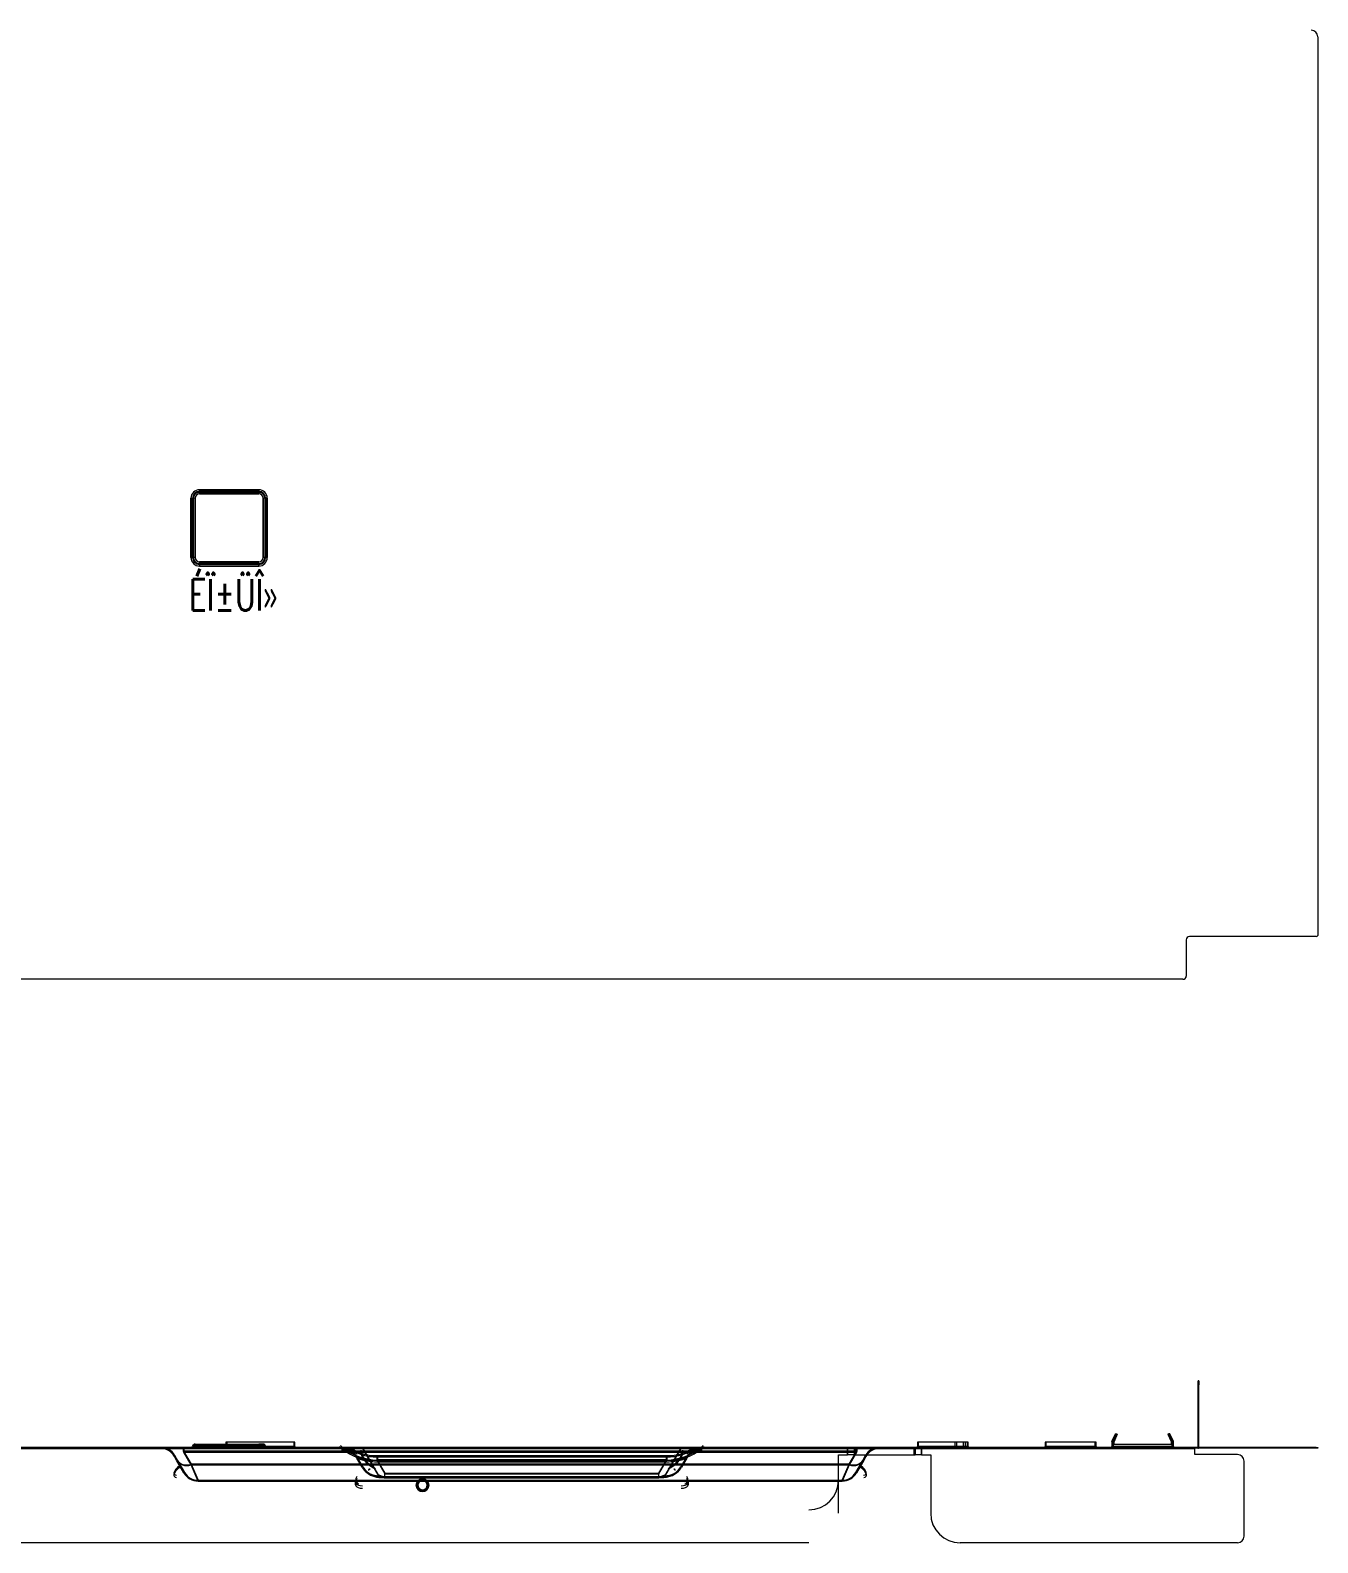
# Model space of a CAD drawing. Header units: millimetres. Extents: x 7272 to 8476, y 7107 to 8261.
# Drawn here: x 7663.8 to 8055.3, y 7106.8 to 7567 of the extents above; entities that cross this region are included whole.
import ezdxf

# ---------------------------------------------------------------- set-up
doc = ezdxf.new("R2010")
doc.units = ezdxf.units.MM
doc.linetypes.add('DASHED', pattern=[0])
doc.layers.add('MATER', color=5, linetype='Continuous')
doc.styles.add('宋体', font='txt', dxfattribs={"width": 0.7, "bigfont": 'ctxt.shx'})

msp = doc.modelspace()

# ---------------------------------------------------------------- linework, layer by layer
at = {"layer": 'MATER', "color": 155, "linetype": 'Continuous', "lineweight": 13}
for p, q in [((8055.26, 7564.97), (8055.26, 7291.61)), ((7715.23, 7427.17), (7733.23, 7427.17)), ((7715.23, 7427.17), (7715.23, 7426.68)), ((7715.23, 7426.68), (7733.23, 7426.68)), ((7715.23, 7425.95), (7715.23, 7426.68)), ((7733.23, 7426.65), (7715.23, 7426.65)), ((7733.23, 7427.17), (7733.23, 7426.68)), ((7733.23, 7426.68), (7733.23, 7425.95)), ((7712.63, 7424.58), (7713.12, 7424.58)), ((7712.63, 7406.58), (7712.63, 7424.58)), ((7713.12, 7406.58), (7713.12, 7424.58)), ((7713.86, 7424.58), (7713.12, 7424.58)), ((7713.15, 7424.58), (7713.15, 7406.58)), ((7713.86, 7424.58), (7713.86, 7406.58)), ((7733.23, 7425.95), (7715.23, 7425.95)), ((7734.6, 7406.58), (7734.6, 7424.58)), ((7735.34, 7424.58), (7734.6, 7424.58)), ((7735.31, 7406.58), (7735.31, 7424.58)), ((7735.34, 7424.58), (7735.34, 7406.58)), ((7735.83, 7424.58), (7735.34, 7424.58)), ((7735.83, 7424.58), (7735.83, 7406.58)), ((7712.63, 7406.58), (7713.12, 7406.58)), ((7713.86, 7406.58), (7713.12, 7406.58)), ((7715.23, 7405.21), (7715.23, 7404.47)), ((7715.23, 7405.21), (7733.23, 7405.21)), ((7715.23, 7404.5), (7733.23, 7404.5)), ((7733.23, 7404.47), (7715.23, 7404.47)), ((7715.23, 7404.47), (7715.23, 7403.98)), ((7733.23, 7403.98), (7715.23, 7403.98)), ((7733.23, 7404.47), (7733.23, 7405.21)), ((7733.23, 7404.47), (7733.23, 7403.98)), ((7735.34, 7406.58), (7734.6, 7406.58)), ((7735.34, 7406.58), (7735.83, 7406.58)), ((8015.28, 7290.25), (8015.28, 7279.25)), ((8054.78, 7291.25), (8016.28, 7291.25)), ((8014.28, 7278.25), (7313.28, 7278.25)), ((8018.86, 7156.09), (8019.11, 7156.09)), ((8019.11, 7156.09), (8018.86, 7156.09)), ((8019.11, 7154.86), (8018.86, 7154.86)), ((7715.23, 7136.84), (7715.23, 7136.24)), ((7733.23, 7136.84), (7733.23, 7136.24)), ((7704.24, 7135.49), (7417.31, 7135.49)), ((7707.65, 7133.47), (7708.55, 7131.91)), ((7710.44, 7135.59), (7710.44, 7134.36)), ((7758.61, 7134.36), (7710.44, 7134.36)), ((7710.44, 7134.36), (7712.67, 7130.51)), ((7715.23, 7136.24), (7713.12, 7136.24)), ((7715.23, 7136.24), (7715.23, 7135.84)), ((7733.23, 7136.24), (7715.23, 7136.24)), ((7733.23, 7136.24), (7733.23, 7135.84)), ((7735.34, 7136.24), (7733.23, 7136.24)), ((7744.26, 7136.09), (7735.39, 7136.09)), ((7758.61, 7134.36), (7758.61, 7135.54)), ((7764.75, 7135.59), (7764.75, 7135.53)), ((7861.72, 7135.53), (7764.75, 7135.53)), ((7764.75, 7135.53), (7769.76, 7126.97)), ((7856.72, 7126.97), (7861.72, 7135.53)), ((7861.72, 7135.59), (7861.72, 7135.53)), ((7863.41, 7132.57), (7861.81, 7129.84)), ((7867.87, 7135.54), (7867.87, 7134.36)), ((7915.01, 7134.36), (7867.87, 7134.36)), ((7912.78, 7130.51), (7915.01, 7134.36)), ((7915.01, 7135.59), (7915.01, 7134.36)), ((7917.11, 7131.78), (7917.87, 7133.09)), ((7932.81, 7135.49), (7921.2, 7135.49)), ((7934.81, 7135.49), (7932.81, 7135.49)), ((7945, 7136.09), (7933.51, 7136.09)), ((7934.81, 7135.49), (7934.81, 7135.59)), ((8017.86, 7135.49), (7934.81, 7135.49)), ((7934.81, 7135.49), (7934.81, 7133.59)), ((7945.52, 7136.09), (7947.42, 7136.09)), ((7949.01, 7136.09), (7948.04, 7136.09)), ((7987.86, 7136.09), (7972.36, 7136.09)), ((8002.01, 7136.09), (7992.66, 7136.09)), ((8011.36, 7136.09), (8002.01, 7136.09)), ((8014.28, 7135.59), (8014.28, 7135.84)), ((8015.28, 7135.84), (8015.28, 7135.59)), ((8016.28, 7135.84), (8016.28, 7135.59)), ((8054.78, 7135.59), (8054.78, 7135.84)), ((7712.67, 7130.51), (7714.79, 7125.6)), ((7712.67, 7130.51), (7764.27, 7130.51)), ((7862.2, 7130.51), (7912.78, 7130.51)), ((7910.66, 7125.6), (7912.78, 7130.51)), ((7854.93, 7126.7), (7771.54, 7126.7))]:
    msp.add_line(p, q, dxfattribs=at)
at = {"layer": 'MATER', "color": 155, "linetype": 'DASHED', "lineweight": 13}
for p, q in [((7733.23, 7427.17), (7715.23, 7427.17)), ((7715.23, 7426.44), (7715.23, 7427.17)), ((7733.23, 7426.44), (7733.23, 7427.17)), ((7712.63, 7424.58), (7712.63, 7406.58)), ((7712.63, 7424.58), (7713.37, 7424.58)), ((7713.34, 7406.58), (7713.34, 7424.58)), ((7713.86, 7424.58), (7713.37, 7424.58)), ((7713.37, 7406.58), (7713.37, 7424.58)), ((7713.86, 7406.58), (7713.86, 7424.58)), ((7715.23, 7426.47), (7733.23, 7426.47)), ((7715.23, 7425.95), (7715.23, 7426.44)), ((7715.23, 7426.44), (7733.23, 7426.44)), ((7715.23, 7425.95), (7733.23, 7425.95)), ((7733.23, 7425.95), (7733.23, 7426.44)), ((7735.09, 7424.58), (7734.6, 7424.58)), ((7734.6, 7424.58), (7734.6, 7406.58)), ((7735.82, 7424.58), (7735.09, 7424.58)), ((7735.09, 7424.58), (7735.09, 7406.58)), ((7735.12, 7424.58), (7735.12, 7406.58)), ((7735.82, 7406.58), (7735.82, 7424.58)), ((7712.63, 7406.58), (7713.37, 7406.58)), ((7713.86, 7406.58), (7713.37, 7406.58)), ((7733.23, 7405.21), (7715.23, 7405.21)), ((7715.23, 7404.72), (7715.23, 7405.21)), ((7715.23, 7403.98), (7715.23, 7404.72)), ((7733.23, 7404.72), (7715.23, 7404.72)), ((7733.23, 7404.69), (7715.23, 7404.69)), ((7715.23, 7403.98), (7733.23, 7403.98)), ((7733.23, 7404.72), (7733.23, 7405.21)), ((7733.23, 7403.98), (7733.23, 7404.72)), ((7735.09, 7406.58), (7734.6, 7406.58)), ((7735.09, 7406.58), (7735.82, 7406.58)), ((8018.86, 7156.1), (8019.11, 7156.09)), ((8019.11, 7156.09), (8018.86, 7156.1)), ((8018.86, 7156.09), (8019.11, 7156.09)), ((8018.86, 7156.09), (8019.11, 7156.09)), ((8019.11, 7156.09), (8018.86, 7156.09)), ((8018.99, 7156.09), (8018.86, 7156.09)), ((8018.86, 7156.09), (8019.11, 7156.08)), ((8018.86, 7156.08), (8019.11, 7156.08)), ((8018.86, 7155.62), (8019.11, 7155.62)), ((8019.11, 7155.62), (8018.86, 7155.62)), ((8018.86, 7155.6), (8019.11, 7155.59)), ((8019.11, 7155.58), (8018.86, 7155.58)), ((8019.11, 7155.09), (8018.86, 7155.09)), ((8018.86, 7155.09), (8019.11, 7155.09)), ((8019.11, 7156.09), (8018.99, 7156.09)), ((8018.86, 7155.07), (8019.11, 7155.07)), ((7715.23, 7136.84), (7715.23, 7136.24)), ((7733.23, 7136.24), (7733.23, 7136.84)), ((7912.31, 7135.84), (7309.66, 7135.84)), ((7912.31, 7135.59), (7309.66, 7135.59)), ((7309.66, 7135.49), (7912.31, 7135.49)), ((7912.31, 7135.49), (7704.24, 7135.49)), ((7708.34, 7131.78), (7707.58, 7133.09)), ((7708.55, 7131.91), (7707.65, 7133.47)), ((7915.08, 7135.84), (7710.37, 7135.84)), ((7710.37, 7135.84), (7758.89, 7135.84)), ((7710.37, 7134.68), (7710.37, 7135.84)), ((7710.37, 7135.84), (7710.37, 7134.68)), ((7915.08, 7134.68), (7710.37, 7134.68)), ((7710.37, 7134.68), (7712.67, 7130.7)), ((7710.37, 7134.68), (7758.89, 7134.68)), ((7712.67, 7130.7), (7710.37, 7134.68)), ((7915.01, 7135.59), (7710.44, 7135.59)), ((7710.44, 7135.59), (7758.61, 7135.59)), ((7710.44, 7135.59), (7710.44, 7134.36)), ((7710.44, 7134.36), (7915.01, 7134.36)), ((7712.67, 7130.51), (7710.44, 7134.36)), ((7713.12, 7136.24), (7715.23, 7136.24)), ((7715.23, 7136.19), (7713.37, 7136.19)), ((7713.37, 7136.19), (7715.23, 7136.19)), ((7715.23, 7136.19), (7715.23, 7136.59)), ((7715.23, 7136.59), (7715.23, 7136.19)), ((7715.23, 7135.84), (7715.23, 7136.24)), ((7715.23, 7136.24), (7733.23, 7136.24)), ((7733.23, 7136.19), (7715.23, 7136.19)), ((7715.23, 7135.59), (7715.23, 7136.19)), ((7715.23, 7136.19), (7715.23, 7135.59)), ((7715.23, 7136.19), (7733.23, 7136.19)), ((7744.26, 7136.09), (7723.26, 7136.09)), ((7744.01, 7136.09), (7723.51, 7136.09)), ((7733.23, 7136.19), (7733.23, 7136.59)), ((7733.23, 7136.59), (7733.23, 7136.19)), ((7735.34, 7136.24), (7733.23, 7136.24)), ((7733.23, 7135.84), (7733.23, 7136.24)), ((7733.23, 7135.59), (7733.23, 7136.19)), ((7735.09, 7136.19), (7733.23, 7136.19)), ((7735.09, 7136.19), (7733.23, 7136.19)), ((7733.23, 7136.19), (7733.23, 7135.59)), ((7735.39, 7136.09), (7733.76, 7136.09)), ((7758.61, 7135.54), (7758.61, 7135.59)), ((7758.89, 7135.84), (7758.89, 7134.68)), ((7764.66, 7129.84), (7763.06, 7132.57)), ((7764.88, 7129.96), (7763.13, 7132.94)), ((7764.88, 7129.96), (7763.13, 7132.94)), ((7764.75, 7135.84), (7861.73, 7135.84)), ((7764.75, 7135.84), (7764.75, 7135.78)), ((7764.75, 7135.78), (7861.73, 7135.78)), ((7764.75, 7135.78), (7769.76, 7127.22)), ((7764.75, 7135.59), (7861.72, 7135.59)), ((7769.18, 7133.24), (7769.18, 7132.06)), ((7769.32, 7132.85), (7769.32, 7131.35)), ((7856.72, 7127.22), (7861.73, 7135.78)), ((7857.15, 7132.85), (7857.15, 7131.35)), ((7857.29, 7133.24), (7857.29, 7132.06)), ((7863.34, 7132.94), (7861.6, 7129.96)), ((7861.73, 7135.84), (7861.73, 7135.78)), ((7863.41, 7132.57), (7861.81, 7129.84)), ((7867.59, 7135.84), (7915.08, 7135.84)), ((7867.59, 7134.68), (7867.59, 7135.84)), ((7867.59, 7134.68), (7915.08, 7134.68)), ((7867.87, 7135.59), (7915.01, 7135.59)), ((7867.87, 7135.59), (7867.87, 7135.54)), ((7912.31, 7135.84), (7912.31, 7135.49)), ((7912.31, 7135.59), (7912.31, 7135.49)), ((7912.31, 7133.59), (7912.31, 7135.49)), ((7912.31, 7135.49), (7914.56, 7135.49)), ((7914.31, 7135.49), (7912.31, 7135.49)), ((7912.31, 7135.49), (7912.31, 7133.59)), ((7912.78, 7130.7), (7915.08, 7134.68)), ((7915.08, 7134.68), (7912.78, 7130.7)), ((7915.01, 7134.36), (7912.78, 7130.51)), ((7914.31, 7135.49), (7914.31, 7133.59)), ((7921.2, 7135.49), (7914.31, 7135.49)), ((7914.56, 7135.49), (7914.56, 7133.59)), ((7914.56, 7135.49), (7932.56, 7135.49)), ((7915.01, 7134.36), (7915.01, 7135.59)), ((7915.08, 7135.84), (7915.08, 7134.68)), ((7915.08, 7135.84), (7915.08, 7134.68)), ((7917.79, 7133.47), (7916.89, 7131.91)), ((7917.87, 7133.09), (7917.11, 7131.78)), ((7932.56, 7133.59), (7932.56, 7135.49)), ((7932.56, 7135.49), (7934.81, 7135.49)), ((7932.81, 7133.59), (7932.81, 7135.49)), ((7949.01, 7136.09), (7933.51, 7136.09)), ((8017.86, 7135.84), (7934.81, 7135.84)), ((7934.81, 7135.84), (7934.81, 7135.49)), ((8017.86, 7135.59), (7934.81, 7135.59)), ((7934.81, 7133.59), (7934.81, 7135.49)), ((7934.81, 7135.49), (8017.86, 7135.49)), ((7945.52, 7136.09), (7945.52, 7136.09)), ((7947.42, 7136.09), (7947.42, 7136.09)), ((7972.61, 7136.09), (7987.61, 7136.09)), ((8011.36, 7136.09), (7992.66, 7136.09)), ((7993.01, 7136.09), (8011.01, 7136.09)), ((8015.28, 7135.84), (8015.28, 7135.59)), ((8017.86, 7135.84), (8017.86, 7135.59)), ((8017.86, 7135.84), (8017.86, 7135.59)), ((8018.36, 7135.84), (8018.36, 7135.59)), ((8018.36, 7135.59), (8018.36, 7135.84)), ((8018.36, 7135.84), (8018.36, 7135.59)), ((8018.36, 7135.59), (8018.36, 7135.84)), ((8053.26, 7135.59), (8053.26, 7135.84)), ((8055.26, 7135.59), (8055.26, 7135.84)), ((7712.67, 7130.7), (7912.78, 7130.7)), ((7714.79, 7125.85), (7712.67, 7130.7)), ((7912.78, 7130.7), (7712.67, 7130.7)), ((7712.67, 7130.7), (7714.79, 7125.85)), ((7714.79, 7125.6), (7712.67, 7130.51)), ((7912.78, 7130.51), (7712.67, 7130.51)), ((7764.27, 7130.51), (7862.2, 7130.51)), ((7769.18, 7132.06), (7771.54, 7128.03)), ((7857.29, 7132.06), (7769.18, 7132.06)), ((7769.18, 7131.81), (7857.29, 7131.81)), ((7769.32, 7131.62), (7771.54, 7127.83)), ((7769.32, 7131.62), (7857.15, 7131.62)), ((7857.15, 7131.35), (7769.32, 7131.35)), ((7771.54, 7128.03), (7854.93, 7128.03)), ((7771.54, 7126.94), (7771.54, 7128.03)), ((7771.54, 7126.94), (7771.54, 7127.83)), ((7771.54, 7127.83), (7854.93, 7127.83)), ((7854.93, 7128.03), (7857.29, 7132.06)), ((7854.93, 7127.83), (7857.15, 7131.62)), ((7854.93, 7126.94), (7854.93, 7128.03)), ((7854.93, 7126.94), (7854.93, 7127.83)), ((7912.78, 7130.7), (7910.66, 7125.85)), ((7910.66, 7125.85), (7912.78, 7130.7)), ((7912.78, 7130.51), (7910.66, 7125.6)), ((7854.93, 7126.94), (7771.54, 7126.94)), ((7771.54, 7126.7), (7771.54, 7126.89)), ((7854.93, 7126.7), (7854.93, 7126.89))]:
    msp.add_line(p, q, dxfattribs=at)
at = {"layer": 'MATER', "color": 92, "linetype": 'Continuous', "lineweight": 13}
for p, q in [((8019.09, 7156.09), (8018.86, 7156.1)), ((8018.86, 7156.09), (8019.11, 7156.09)), ((8018.86, 7154.86), (8018.86, 7156.09)), ((8018.86, 7156.09), (8019.11, 7156.09)), ((8019.11, 7156.09), (8019.11, 7154.86)), ((8018.86, 7135.94), (8018.86, 7154.86)), ((8019.11, 7135.94), (8019.11, 7154.86)), ((7723.26, 7137.44), (7723.26, 7136.84)), ((7744.26, 7137.44), (7723.26, 7137.44)), ((7744.26, 7136.09), (7744.26, 7137.44)), ((7945, 7137.44), (7933.51, 7137.44)), ((7933.51, 7137.44), (7933.51, 7136.09)), ((7945.52, 7137.44), (7945, 7137.44)), ((7945, 7136.09), (7945, 7137.44)), ((7947.42, 7137.44), (7945.52, 7137.44)), ((7945.52, 7136.09), (7945.52, 7137.44)), ((7948.04, 7137.44), (7947.42, 7137.44)), ((7947.42, 7137.44), (7947.42, 7136.09)), ((7949.01, 7137.44), (7948.04, 7137.44)), ((7948.04, 7137.44), (7948.04, 7136.09)), ((7949.01, 7136.09), (7949.01, 7137.44)), ((7987.86, 7137.44), (7972.36, 7137.44)), ((7972.36, 7137.44), (7972.36, 7136.09)), ((7987.86, 7136.09), (7987.86, 7137.44)), ((7992.66, 7137.62), (7993.76, 7140)), ((7992.66, 7137.64), (7992.66, 7136.09)), ((7992.97, 7137.62), (7992.66, 7137.62)), ((7992.97, 7137.62), (7994.04, 7140)), ((7992.97, 7137.64), (7992.97, 7136.73)), ((8011.04, 7136.73), (7992.97, 7136.73)), ((7994.31, 7139.87), (7993.31, 7137.66)), ((7993.31, 7136.73), (7993.31, 7137.65)), ((7993.76, 7140), (7994.04, 7140)), ((7994.04, 7140), (7994.31, 7139.87)), ((8009.97, 7140), (8009.71, 7139.87)), ((8009.71, 7139.87), (8010.7, 7137.66)), ((8010.25, 7140), (8009.97, 7140)), ((8011.04, 7137.62), (8009.97, 7140)), ((8011.36, 7137.62), (8010.25, 7140)), ((8010.7, 7137.66), (8010.7, 7136.73)), ((8011.04, 7137.62), (8011.36, 7137.62)), ((8011.04, 7136.73), (8011.04, 7137.62)), ((8011.36, 7136.09), (8011.36, 7137.62)), ((7934.81, 7133.59), (7932.81, 7133.59)), ((7934.81, 7133.59), (7937.56, 7133.59)), ((7937.56, 7133.59), (7937.56, 7115.84)), ((8017.86, 7135.59), (8017.86, 7135.49)), ((8017.86, 7133.69), (8017.86, 7135.49)), ((8030.86, 7133.69), (8017.86, 7133.69)), ((8032.86, 7108.84), (8032.86, 7131.69)), ((7909.56, 7115.84), (7909.56, 7125.6)), ((7900.56, 7106.84), (7296.66, 7106.84)), ((8030.86, 7106.84), (7946.56, 7106.84))]:
    msp.add_line(p, q, dxfattribs=at)
at = {"layer": 'MATER', "color": 92, "linetype": 'DASHED', "lineweight": 13}
for p, q in [((8019.11, 7156.08), (8018.86, 7156.09)), ((8019.11, 7156.09), (8019.09, 7156.09)), ((7723.26, 7136.84), (7723.26, 7136.09)), ((7723.51, 7137.44), (7723.51, 7136.09)), ((7744.01, 7136.09), (7744.01, 7137.44)), ((7933.76, 7137.44), (7933.76, 7136.09)), ((7948.76, 7136.09), (7948.76, 7137.44)), ((7972.61, 7137.44), (7972.61, 7136.09)), ((7987.61, 7136.09), (7987.61, 7137.44)), ((7993.01, 7137.66), (7994.03, 7139.87)), ((7993.01, 7137.66), (7993.31, 7137.66)), ((7993.01, 7137.65), (7993.01, 7136.09)), ((7994.03, 7139.87), (7993.76, 7140)), ((7994.03, 7139.87), (7994.31, 7139.87)), ((8009.98, 7139.87), (8009.71, 7139.87)), ((8009.98, 7139.87), (8010.25, 7140)), ((8011.01, 7137.66), (8009.98, 7139.87)), ((8011.01, 7137.66), (8010.7, 7137.66)), ((8011.01, 7136.09), (8011.01, 7137.66)), ((8019.11, 7136.72), (8018.86, 7136.72)), ((7909.56, 7133.59), (7912.31, 7133.59)), ((7909.56, 7125.6), (7909.56, 7133.59)), ((7914.31, 7133.59), (7912.31, 7133.59)), ((8017.86, 7135.59), (8017.86, 7135.84))]:
    msp.add_line(p, q, dxfattribs=at)
at = {"layer": 'MATER', "color": 30, "linetype": 'Continuous', "lineweight": 13}
for p, q in [((7713.86, 7136.84), (7715.23, 7136.84)), ((7715.23, 7136.84), (7733.23, 7136.84)), ((7734.6, 7136.84), (7733.23, 7136.84)), ((8014.28, 7135.84), (7313.28, 7135.84)), ((8014.28, 7135.59), (7313.28, 7135.59)), ((7708.34, 7131.78), (7707.58, 7133.09)), ((7764.66, 7129.84), (7763.06, 7132.57)), ((7863.41, 7132.57), (7861.81, 7129.84)), ((7917.87, 7133.09), (7917.11, 7131.78)), ((7710.46, 7128.1), (7708.34, 7131.78)), ((7917.11, 7131.78), (7914.99, 7128.1)), ((7910.66, 7125.6), (7714.79, 7125.6)), ((7714.79, 7125.6), (7910.66, 7125.6)), ((7771.54, 7126.64), (7771.54, 7126.7)), ((7771.54, 7126.64), (7854.93, 7126.64)), ((7854.93, 7126.64), (7854.93, 7126.7))]:
    msp.add_line(p, q, dxfattribs=at)
at = {"layer": 'MATER', "color": 30, "linetype": 'DASHED', "lineweight": 13}
for p, q in [((8018.86, 7138.39), (8019.11, 7138.39)), ((8018.86, 7137.31), (8019.11, 7137.31)), ((7686.21, 7135.59), (7686.21, 7135.84)), ((7707.65, 7133.47), (7708.55, 7131.91)), ((7711.49, 7135.84), (7711.49, 7135.59)), ((7715.23, 7136.59), (7713.86, 7136.59)), ((7714.49, 7135.84), (7714.49, 7135.59)), ((7733.23, 7136.59), (7715.23, 7136.59)), ((7723.44, 7135.84), (7723.44, 7135.59)), ((7728.44, 7135.84), (7728.44, 7135.59)), ((7734.6, 7136.59), (7733.23, 7136.59)), ((7737.39, 7135.84), (7737.39, 7135.59)), ((7740.39, 7135.84), (7740.39, 7135.59)), ((7761.34, 7135.84), (7761.34, 7135.59)), ((7764.88, 7129.96), (7763.13, 7132.94)), ((7857.29, 7133.24), (7769.18, 7133.24)), ((7857.15, 7132.85), (7769.32, 7132.85)), ((7863.34, 7132.94), (7861.6, 7129.96)), ((7861.81, 7135.84), (7861.81, 7135.59)), ((7864.61, 7135.59), (7864.61, 7135.84)), ((7916.89, 7131.91), (7917.79, 7133.47)), ((8016.86, 7135.59), (8016.86, 7135.84)), ((8017.6, 7135.59), (8017.6, 7135.84)), ((7710.46, 7128.1), (7708.34, 7131.78)), ((7708.55, 7131.91), (7710.68, 7128.23)), ((7710.68, 7128.23), (7708.55, 7131.91)), ((7914.77, 7128.23), (7916.89, 7131.91)), ((7914.77, 7128.23), (7916.89, 7131.91)), ((7914.99, 7128.1), (7917.11, 7131.78)), ((7714.79, 7125.85), (7910.66, 7125.85)), ((7771.54, 7126.89), (7771.54, 7126.94)), ((7771.54, 7126.89), (7854.93, 7126.89)), ((7854.93, 7126.89), (7854.93, 7126.94))]:
    msp.add_line(p, q, dxfattribs=at)
at = {"layer": 'MATER', "color": 1, "linetype": 'DASHED', "lineweight": 13}
for p, q in [((7914.31, 7135.49), (7914.31, 7133.59)), ((7914.31, 7133.59), (7918.2, 7133.59)), ((7914.56, 7133.59), (7914.56, 7135.49)), ((7932.56, 7133.59), (7932.56, 7135.49))]:
    msp.add_line(p, q, dxfattribs=at)
at = {"layer": 'MATER', "color": 1, "linetype": 'Continuous', "lineweight": 13}
for p, q in [((7918.2, 7133.59), (7932.81, 7133.59)), ((7932.81, 7135.49), (7932.81, 7133.59)), ((8014.28, 7135.84), (8015.28, 7135.84)), ((8015.28, 7135.59), (8014.28, 7135.59)), ((8015.28, 7135.84), (8015.28, 7135.59)), ((8015.28, 7135.84), (8016.28, 7135.84)), ((8016.28, 7135.59), (8015.28, 7135.59)), ((8054.78, 7135.84), (8016.28, 7135.84)), ((8054.78, 7135.59), (8016.28, 7135.59)), ((8054.78, 7135.84), (8055.26, 7135.84)), ((8055.26, 7135.59), (8054.78, 7135.59)), ((8055.26, 7135.84), (8055.26, 7135.59))]:
    msp.add_line(p, q, dxfattribs=at)
at = {"layer": 'MATER', "color": 155, "linetype": 'DASHED', "lineweight": 13}
msp.add_circle((7783.05, 7124.34), 1.9, dxfattribs=at)
at = {"layer": 'MATER', "color": 155, "linetype": 'Continuous', "lineweight": 13}
for centre, radius, start, end in [((8053.26, 7564.97), 2, 0, 90), ((7715.23, 7424.58), 2.6, 90, 180), ((7715.23, 7424.58), 2.11, 90, 180), ((7715.23, 7424.58), 2.08, 90, 180), ((7733.23, 7424.58), 2.6, 0, 90), ((7733.23, 7424.58), 2.11, 0, 90), ((7733.23, 7424.58), 2.08, 0, 90), ((7715.23, 7424.58), 1.37, 90, 180), ((7733.23, 7424.58), 1.37, 0, 90), ((7715.23, 7406.58), 2.6, 180, 270), ((7715.23, 7406.58), 2.11, 180, 270), ((7715.23, 7406.58), 2.08, 180, 270), ((7715.23, 7406.58), 1.37, 180, 270), ((7733.23, 7406.58), 2.11, 270, 0), ((7733.23, 7406.58), 1.37, 270, 0), ((7733.23, 7406.58), 2.6, 270, 0), ((7733.23, 7406.58), 2.08, 270, 0), ((8016.28, 7290.25), 1, 90, 180), ((8054.78, 7291.75), 0.5, 270, 343.4747), ((8014.28, 7279.25), 1, 270, 0), ((7783.05, 7124.34), 1.9, 138.3469, 41.6531), ((7783.05, 7124.34), 1.65, 130.0612, 270), ((7783.05, 7124.34), 1.65, 270, 130.0612), ((7783.05, 7124.34), 1.4, 64.4288, 115.5713)]:
    msp.add_arc(centre, radius, start, end, dxfattribs=at)
at = {"layer": 'MATER', "color": 155, "linetype": 'DASHED', "lineweight": 13}
for centre, radius, start, end in [((7715.23, 7424.58), 2.6, 90, 180), ((7733.23, 7424.58), 2.6, 0, 90), ((7715.23, 7424.58), 1.89, 90, 180), ((7715.23, 7424.58), 1.86, 90, 180), ((7715.23, 7424.58), 1.37, 90, 180), ((7733.23, 7424.58), 1.89, 0, 90), ((7733.23, 7424.58), 1.86, 0, 90), ((7733.23, 7424.58), 1.37, 0, 90), ((7715.23, 7406.58), 2.6, 180, 270), ((7715.23, 7406.58), 1.89, 180, 270), ((7715.23, 7406.58), 1.86, 180, 270), ((7715.23, 7406.58), 1.37, 180, 270), ((7733.23, 7406.58), 2.6, 270, 0), ((7733.23, 7406.58), 1.37, 270, 0), ((7733.23, 7406.58), 1.86, 270, 0), ((7733.23, 7406.58), 1.89, 270, 0), ((7783.05, 7124.34), 1.9, 90, 138.3469), ((7783.05, 7124.34), 1.4, 115.5713, 270), ((7783.05, 7124.34), 1.9, 41.6531, 90), ((7783.05, 7124.34), 1.4, 270, 64.4287)]:
    msp.add_arc(centre, radius, start, end, dxfattribs=at)
at = {"layer": 'MATER', "color": 30, "linetype": 'Continuous', "lineweight": 13}
for centre, radius, start, end in [((7713.86, 7136.09), 0.75, 90, 168.463), ((7734.6, 7136.09), 0.75, 11.537, 90), ((7703.25, 7130.59), 5, 30, 90), ((7712.63, 7136.34), 0.5, 270, 348.463), ((7735.83, 7136.34), 0.5, 191.537, 270), ((7757.8, 7129.49), 6.1, 30.3256, 90), ((7868.68, 7129.49), 6.1, 90, 149.6744), ((7922.2, 7130.59), 5, 90, 150), ((7714.79, 7130.6), 5, 210, 270), ((7714.79, 7130.6), 5, 210, 270), ((7910.66, 7130.6), 5, 270, 330), ((7910.66, 7130.6), 5, 270, 330)]:
    msp.add_arc(centre, radius, start, end, dxfattribs=at)
at = {"layer": 'MATER', "color": 30, "linetype": 'DASHED', "lineweight": 13}
for centre, radius, start, end in [((7703.54, 7131.09), 4.75, 30, 90), ((7712.63, 7136.34), 0.75, 270, 348.463), ((7713.86, 7136.09), 0.5, 90, 168.463), ((7734.6, 7136.09), 0.5, 11.537, 90), ((7735.82, 7136.34), 0.75, 191.537, 270), ((7758.09, 7129.99), 5.85, 30.3256, 90), ((7868.39, 7129.99), 5.85, 90, 149.6744), ((7921.91, 7131.09), 4.75, 90, 150), ((7714.79, 7130.6), 4.75, 210, 270), ((7910.66, 7130.6), 4.75, 270, 330)]:
    msp.add_arc(centre, radius, start, end, dxfattribs=at)
at = {"layer": 'MATER', "color": 92, "linetype": 'DASHED', "lineweight": 13}
for centre, radius, start, end in [((7723.01, 7136.09), 0.25, 270, 0), ((7723.01, 7136.09), 0.5, 270, 0), ((7744.51, 7136.09), 0.5, 180, 270), ((7933.26, 7136.09), 0.5, 270, 0), ((7949.26, 7136.09), 0.5, 180, 270), ((7972.11, 7136.09), 0.5, 270, 0), ((7988.11, 7136.09), 0.5, 180, 270), ((7992.51, 7136.09), 0.5, 270, 0), ((8011.51, 7136.09), 0.5, 180, 270), ((8018.76, 7135.94), 0.35, 270, 343.3979), ((7783.05, 7124.34), 1.65, 90, 130.0669), ((7783.05, 7124.34), 1.4, 64.4288, 115.5769), ((7783.05, 7124.34), 1.65, 49.9331, 90)]:
    msp.add_arc(centre, radius, start, end, dxfattribs=at)
at = {"layer": 'MATER', "color": 92, "linetype": 'Continuous', "lineweight": 13}
for centre, radius, start, end in [((7744.51, 7136.09), 0.25, 180, 270), ((7933.26, 7136.09), 0.25, 270, 0), ((7949.26, 7136.09), 0.25, 180, 270), ((7972.11, 7136.09), 0.25, 270, 0), ((7988.11, 7136.09), 0.25, 180, 270), ((7992.41, 7136.09), 0.25, 270, 0), ((8011.61, 7136.09), 0.25, 180, 270), ((8018.76, 7135.94), 0.1, 270, 0), ((8018.76, 7135.94), 0.35, 343.3978, 0), ((8030.86, 7131.69), 2, 0, 90), ((7783.05, 7124.34), 1.65, 130.0669, 49.9331), ((7783.05, 7124.34), 1.4, 115.5769, 0), ((7783.05, 7124.34), 1.4, 0, 64.4287), ((7900.56, 7125.84), 9, 270, 0), ((7946.56, 7115.84), 9, 180, 270), ((8030.86, 7108.84), 2, 270, 0)]:
    msp.add_arc(centre, radius, start, end, dxfattribs=at)
at = {"layer": 'MATER', "color": 252, "linetype": 'DASHED', "lineweight": 13}
for centre, radius, start, end in [((7914.21, 7135.49), 0.35, 0, 90), ((7914.21, 7135.49), 0.1, 0, 90), ((7932.91, 7135.49), 0.35, 90, 180)]:
    msp.add_arc(centre, radius, start, end, dxfattribs=at)
at = {"layer": 'MATER', "color": 252, "linetype": 'Continuous', "lineweight": 13}
msp.add_arc((7932.91, 7135.49), 0.1, 90, 180, dxfattribs=at)
at = {"layer": 'MATER', "color": 155, "linetype": 'Continuous', "lineweight": 13}
for centre, major_axis, ratio, start_param, end_param in [((7770.4, 7140.98), (-15.23, 1.12), 0.627475, 0.640898, 1.040879), ((7856.08, 7140.98), (15.23, 1.12), 0.627475, 5.242306, 5.642287), ((7714.8, 7130.59), (7.37, 3.42), 0.267038, 2.320846, 3.504704), ((7712.67, 7134.28), (-4.33, -2.5), 0.705777, 0, 1.183858), ((7769.76, 7132.82), (-5.09, -2.98), 0.987003, 0, 1.047198), ((7775.31, 7127.98), (-9.22, 0.53), 0.166686, 5.936923, 5.984153), ((7775.18, 7128.19), (-8.94, 0.51), 0.166686, 5.987242, 5.992283), ((7851.17, 7127.98), (9.22, 0.53), 0.166686, 0.299032, 0.346293), ((7851.29, 7128.19), (8.94, 0.51), 0.166686, 0.291147, 0.295945), ((7912.78, 7134.28), (-4.33, 2.5), 0.705777, 1.957735, 3.141593), ((7910.65, 7130.59), (-7.37, 3.42), 0.267038, 2.778481, 3.96234), ((7771.7, 7129.49), (8.99, 5.28), 0.326714, 2.622303, 3.669501), ((7772.37, 7127.16), (-2.63, 0.15), 0.166686, 0.084934, 1.240673), ((7854.11, 7127.16), (2.63, 0.15), 0.166686, 5.042512, 6.198252), ((7854.77, 7129.49), (-8.99, 5.28), 0.326714, 2.613684, 3.660882)]:
    msp.add_ellipse(centre, major_axis=major_axis, ratio=ratio, start_param=start_param, end_param=end_param, dxfattribs=at)
at = {"layer": 'MATER', "color": 155, "linetype": 'DASHED', "lineweight": 13}
for centre, major_axis, ratio, start_param, end_param in [((7770.22, 7141.1), (-14.7, 1.08), 0.627475, 0.646549, 1.454281), ((7759.1, 7130.59), (0, 5), 0.581988, 5.769668, 6.283185), ((7759.39, 7131.09), (0, -4.75), 0.588906, 2.63206, 3.141593), ((7770.4, 7140.98), (-15.23, 1.12), 0.627475, 1.040879, 1.454281), ((7770.4, 7136.37), (9.51, 0.91), 0.507085, 3.873783, 4.647843), ((7770.22, 7136.68), (9.21, 0.87), 0.508347, 3.880912, 4.647639), ((7772.37, 7133), (-7.96, 2.61), 0.58063, 0.124285, 1.280025), ((7772.37, 7133), (-7.73, 2.5), 0.575021, 0.125732, 1.281471), ((7856.08, 7136.37), (-9.51, 0.91), 0.507085, 1.635342, 2.409402), ((7856.26, 7136.68), (-9.21, 0.87), 0.508347, 1.635546, 2.402273), ((7854.11, 7133), (7.73, 2.5), 0.575021, 5.001714, 6.157453), ((7854.11, 7133), (7.96, 2.61), 0.58063, 5.003161, 6.1589), ((7856.08, 7140.98), (15.23, 1.12), 0.627475, 4.828905, 5.242306), ((7856.26, 7141.1), (14.7, 1.08), 0.627475, 4.828905, 5.636637), ((7867.08, 7131.09), (0, 4.75), 0.588906, 0, 0.509533), ((7867.37, 7130.59), (0, -5), 0.581988, 3.141593, 3.65511), ((7714.8, 7130.59), (7.37, 3.42), 0.267038, 2.320846, 3.504704), ((7714.51, 7131.09), (7, 3.25), 0.267038, 2.320846, 3.504704), ((7714.51, 7131.09), (7, 3.25), 0.267038, 2.320846, 3.504704), ((7712.67, 7134.28), (4.33, 2.5), 0.705777, 3.141593, 4.325451), ((7712.67, 7134.28), (4.11, 2.38), 0.705777, 3.141593, 4.325451), ((7712.67, 7134.28), (-4.11, -2.37), 0.705777, 0, 1.183858), ((7769.76, 7132.82), (-4.88, -2.85), 0.987003, 0, 1.047198), ((7775.18, 7128.19), (-8.94, 0.51), 0.166686, 5.85626, 5.987242), ((7775.31, 7127.98), (-9.22, 0.53), 0.166686, 5.85139, 5.936923), ((7772.37, 7127.41), (-2.63, 0.15), 0.166686, 0.084934, 1.240673), ((7854.11, 7127.41), (2.63, 0.15), 0.166686, 5.042512, 6.198252), ((7856.72, 7132.82), (-4.88, 2.85), 0.987003, 2.094395, 3.141593), ((7851.29, 7128.19), (8.94, 0.51), 0.166686, 0.295945, 0.416837), ((7851.17, 7127.98), (9.22, 0.53), 0.166686, 0.346294, 0.420038), ((7912.78, 7134.28), (4.11, -2.38), 0.705777, 5.099327, 6.283185), ((7912.78, 7134.28), (-4.11, 2.37), 0.705777, 1.957735, 3.141593), ((7912.78, 7134.28), (4.33, -2.5), 0.705777, 5.099327, 6.283185), ((7910.65, 7130.59), (-7.37, 3.42), 0.267038, 2.778481, 3.96234), ((7910.94, 7131.09), (-7, 3.25), 0.267038, 2.778481, 3.96234), ((7910.94, 7131.09), (-7, 3.25), 0.267038, 2.778481, 3.96234), ((7771.41, 7129.99), (8.61, 5.06), 0.326702, 2.622917, 3.670115), ((7774.42, 7129.49), (11.55, 4.09), 0.252635, 3.050582, 3.432261), ((7774.13, 7129.99), (11.18, 3.91), 0.251481, 3.040023, 3.429035), ((7855.07, 7129.99), (-8.61, 5.06), 0.326702, 2.61307, 3.660268), ((7852.34, 7129.99), (-11.18, 3.91), 0.251481, 2.85415, 3.243163), ((7852.05, 7129.49), (-11.55, 4.09), 0.252635, 2.850924, 3.232603)]:
    msp.add_ellipse(centre, major_axis=major_axis, ratio=ratio, start_param=start_param, end_param=end_param, dxfattribs=at)
at = {"layer": 'MATER', "color": 30, "linetype": 'Continuous', "lineweight": 13}
msp.add_ellipse((7856.72, 7132.82), major_axis=(-5.09, 2.98), ratio=0.987003, start_param=2.094395, end_param=3.141593, dxfattribs=at)
at = {"layer": 'MATER', "color": 155, "linetype": 'Continuous', "lineweight": 13}
for points, knots in [([(7760.53, 7134.95), (7760.39, 7134.93), (7760.24, 7134.9), (7760.01, 7134.84), (7759.93, 7134.83), (7759.81, 7134.79), (7759.77, 7134.78), (7759.69, 7134.76), (7759.65, 7134.75), (7759.45, 7134.69), (7759.29, 7134.63), (7758.95, 7134.51), (7758.78, 7134.44), (7758.61, 7134.36)], [0, 0, 0, 0, 0.25, 0.25, 0.375, 0.375, 0.4375, 0.4375, 0.5, 0.5, 0.75, 0.75, 1, 1, 1, 1]), ([(7867.87, 7134.36), (7867.69, 7134.44), (7867.52, 7134.51), (7867.19, 7134.63), (7867.02, 7134.69), (7866.82, 7134.75), (7866.78, 7134.76), (7866.7, 7134.78), (7866.58, 7134.82), (7866.47, 7134.84), (7866.24, 7134.9), (7866.09, 7134.93), (7865.94, 7134.95)], [0, 0, 0, 0, 0.25, 0.25, 0.5, 0.5, 0.5625, 0.5625, 0.625, 0.75, 0.75, 1, 1, 1, 1])]:
    msp.add_open_spline(points, degree=3, knots=knots, dxfattribs=at)
at = {"layer": 'MATER', "color": 155, "linetype": 'DASHED', "lineweight": 13}
for points, knots in [([(7758.89, 7134.68), (7759.06, 7134.75), (7759.22, 7134.81), (7759.55, 7134.93), (7759.71, 7134.99), (7759.95, 7135.06), (7760.02, 7135.08), (7760.18, 7135.12), (7760.25, 7135.14), (7760.47, 7135.19), (7760.62, 7135.22), (7760.76, 7135.24)], [0, 0, 0, 0, 0.25, 0.25, 0.5, 0.5, 0.625, 0.625, 0.75, 0.75, 1, 1, 1, 1]), ([(7759.1, 7135.59), (7759.28, 7135.59), (7759.46, 7135.58), (7759.82, 7135.54), (7760.18, 7135.49), (7760.53, 7135.39), (7760.79, 7135.3), (7760.88, 7135.27), (7761, 7135.22), (7761.05, 7135.21), (7761.13, 7135.17), (7761.17, 7135.15), (7761.38, 7135.06), (7761.55, 7134.97), (7761.87, 7134.79), (7762.02, 7134.69), (7762.32, 7134.47), (7762.47, 7134.35), (7762.68, 7134.16), (7762.75, 7134.1), (7762.85, 7134), (7762.9, 7133.95), (7762.95, 7133.9), (7762.98, 7133.86), (7763, 7133.84), (7763.02, 7133.83)], [0, 0, 0, 0, 0.125, 0.125, 0.25, 0.375, 0.375, 0.4375, 0.4375, 0.46875, 0.46875, 0.5, 0.5, 0.625, 0.625, 0.75, 0.75, 0.875, 0.875, 0.9375, 0.9375, 0.96875, 0.984375, 0.984375, 1, 1, 1, 1]), ([(7763.11, 7134.17), (7763.1, 7134.18), (7763.08, 7134.2), (7763.05, 7134.23), (7763, 7134.28), (7762.96, 7134.33), (7762.86, 7134.43), (7762.79, 7134.49), (7762.59, 7134.67), (7762.45, 7134.78), (7762.17, 7134.98), (7762.02, 7135.08), (7761.72, 7135.26), (7761.56, 7135.34), (7761.36, 7135.43), (7761.32, 7135.44), (7761.24, 7135.48), (7761.2, 7135.49), (7761.08, 7135.54), (7760.99, 7135.57), (7760.75, 7135.65), (7760.42, 7135.74), (7760.08, 7135.8), (7759.74, 7135.83), (7759.57, 7135.84), (7759.39, 7135.84)], [0, 0, 0, 0, 0.015625, 0.015625, 0.03125, 0.0625, 0.0625, 0.125, 0.125, 0.25, 0.25, 0.375, 0.375, 0.5, 0.5, 0.53125, 0.53125, 0.5625, 0.5625, 0.625, 0.625, 0.75, 0.875, 0.875, 1, 1, 1, 1]), ([(7763.02, 7133.83), (7763.01, 7133.84), (7763, 7133.85), (7762.99, 7133.88), (7762.96, 7133.92), (7762.94, 7133.96), (7762.89, 7134.04), (7762.85, 7134.09), (7762.75, 7134.23), (7762.67, 7134.32), (7762.5, 7134.47), (7762.41, 7134.54), (7762.22, 7134.67), (7762.12, 7134.73), (7761.99, 7134.79), (7761.96, 7134.8), (7761.9, 7134.82), (7761.88, 7134.83), (7761.79, 7134.86), (7761.74, 7134.88), (7761.56, 7134.93), (7761.32, 7134.97), (7761.07, 7134.98), (7760.8, 7134.98), (7760.67, 7134.97), (7760.53, 7134.95)], [0, 0, 0, 0, 0.015625, 0.015625, 0.03125, 0.0625, 0.0625, 0.125, 0.125, 0.25, 0.25, 0.375, 0.375, 0.5, 0.5, 0.53125, 0.53125, 0.5625, 0.5625, 0.625, 0.625, 0.75, 0.875, 0.875, 1, 1, 1, 1]), ([(7760.76, 7135.24), (7760.89, 7135.26), (7761.02, 7135.27), (7761.26, 7135.27), (7761.51, 7135.26), (7761.73, 7135.22), (7761.9, 7135.17), (7761.95, 7135.15), (7762.03, 7135.13), (7762.06, 7135.12), (7762.11, 7135.1), (7762.13, 7135.08), (7762.26, 7135.03), (7762.35, 7134.98), (7762.44, 7134.92)], [0, 0, 0, 0, 0.200849, 0.200849, 0.401697, 0.602546, 0.602546, 0.70297, 0.70297, 0.753182, 0.753182, 0.803394, 0.803394, 1, 1, 1, 1]), ([(7762.21, 7134.67), (7762.35, 7134.56), (7762.47, 7134.45), (7762.67, 7134.25), (7762.74, 7134.17), (7762.88, 7134), (7762.95, 7133.91), (7763.02, 7133.83)], [0, 0, 0, 0, 0.448298, 0.448298, 0.724149, 0.724149, 1, 1, 1, 1]), ([(7762.33, 7134.99), (7762.46, 7134.88), (7762.59, 7134.76), (7762.78, 7134.57), (7762.85, 7134.49), (7762.98, 7134.33), (7763.05, 7134.25), (7763.11, 7134.17)], [0, 0, 0, 0, 0.458287, 0.458287, 0.729143, 0.729143, 1, 1, 1, 1]), ([(7867.08, 7135.84), (7866.91, 7135.84), (7866.74, 7135.83), (7866.4, 7135.8), (7866.23, 7135.77), (7865.89, 7135.7), (7865.72, 7135.65), (7865.52, 7135.58), (7865.48, 7135.57), (7865.39, 7135.54), (7865.27, 7135.49), (7865.15, 7135.44), (7864.91, 7135.33), (7864.6, 7135.18), (7864.31, 7134.98), (7864.09, 7134.83), (7864.02, 7134.78), (7863.92, 7134.69), (7863.88, 7134.66), (7863.82, 7134.61), (7863.71, 7134.52), (7863.58, 7134.39), (7863.47, 7134.28), (7863.42, 7134.23), (7863.39, 7134.2), (7863.38, 7134.18), (7863.36, 7134.17)], [0, 0, 0, 0, 0.125, 0.125, 0.25, 0.25, 0.375, 0.375, 0.40625, 0.40625, 0.4375, 0.5, 0.5, 0.625, 0.75, 0.75, 0.8125, 0.8125, 0.84375, 0.84375, 0.875, 0.9375, 0.96875, 0.984375, 0.984375, 1, 1, 1, 1]), ([(7863.36, 7134.17), (7863.37, 7134.18), (7863.38, 7134.19), (7863.39, 7134.22), (7863.41, 7134.26), (7863.47, 7134.34), (7863.53, 7134.44), (7863.58, 7134.5), (7863.62, 7134.55), (7863.64, 7134.57), (7863.69, 7134.63), (7863.73, 7134.67), (7863.85, 7134.78), (7864.02, 7134.92), (7864.21, 7135.03), (7864.36, 7135.09), (7864.44, 7135.13), (7864.52, 7135.15), (7864.57, 7135.17), (7864.6, 7135.18), (7864.74, 7135.22), (7864.85, 7135.24), (7865.09, 7135.27), (7865.21, 7135.27), (7865.46, 7135.27), (7865.59, 7135.26), (7865.72, 7135.24)], [0, 0, 0, 0, 0.015625, 0.015625, 0.03125, 0.0625, 0.125, 0.15625, 0.15625, 0.1875, 0.1875, 0.25, 0.25, 0.375, 0.5, 0.5, 0.5625, 0.59375, 0.59375, 0.625, 0.625, 0.75, 0.75, 0.875, 0.875, 1, 1, 1, 1]), ([(7863.36, 7134.17), (7863.43, 7134.26), (7863.51, 7134.36), (7863.67, 7134.54), (7863.75, 7134.62), (7863.93, 7134.8), (7864.04, 7134.9), (7864.14, 7134.99)], [0, 0, 0, 0, 0.312767, 0.312767, 0.625533, 0.625533, 1, 1, 1, 1]), ([(7863.46, 7133.83), (7863.47, 7133.84), (7863.49, 7133.86), (7863.52, 7133.9), (7863.57, 7133.95), (7863.69, 7134.07), (7863.83, 7134.2), (7863.93, 7134.29), (7864.01, 7134.35), (7864.04, 7134.38), (7864.15, 7134.47), (7864.23, 7134.52), (7864.45, 7134.69), (7864.76, 7134.89), (7865.09, 7135.06), (7865.34, 7135.17), (7865.47, 7135.22), (7865.59, 7135.27), (7865.68, 7135.3), (7865.72, 7135.32), (7865.94, 7135.39), (7866.12, 7135.44), (7866.47, 7135.51), (7866.65, 7135.54), (7867.01, 7135.58), (7867.19, 7135.59), (7867.37, 7135.59)], [0, 0, 0, 0, 0.015625, 0.015625, 0.03125, 0.0625, 0.125, 0.15625, 0.15625, 0.1875, 0.1875, 0.25, 0.25, 0.375, 0.5, 0.5, 0.5625, 0.59375, 0.59375, 0.625, 0.625, 0.75, 0.75, 0.875, 0.875, 1, 1, 1, 1]), ([(7863.46, 7133.83), (7863.53, 7133.93), (7863.61, 7134.03), (7863.78, 7134.22), (7863.86, 7134.31), (7864.05, 7134.49), (7864.15, 7134.58), (7864.26, 7134.67)], [0, 0, 0, 0, 0.319993, 0.319993, 0.639986, 0.639986, 1, 1, 1, 1]), ([(7865.94, 7134.95), (7865.81, 7134.97), (7865.67, 7134.98), (7865.41, 7134.98), (7865.28, 7134.98), (7865.03, 7134.95), (7864.91, 7134.93), (7864.77, 7134.89), (7864.74, 7134.88), (7864.68, 7134.86), (7864.59, 7134.83), (7864.51, 7134.8), (7864.35, 7134.73), (7864.25, 7134.67), (7864.15, 7134.6), (7864.15, 7134.6)], [0, 0, 0, 0, 0.19858, 0.19858, 0.39716, 0.39716, 0.59574, 0.59574, 0.645385, 0.645385, 0.695031, 0.794321, 0.794321, 0.992901, 1, 1, 1, 1]), ([(7865.72, 7135.24), (7865.86, 7135.22), (7866, 7135.19), (7866.22, 7135.14), (7866.3, 7135.12), (7866.41, 7135.09), (7866.45, 7135.08), (7866.53, 7135.06), (7866.57, 7135.05), (7866.76, 7134.99), (7866.92, 7134.93), (7867.25, 7134.81), (7867.42, 7134.75), (7867.59, 7134.68)], [0, 0, 0, 0, 0.25, 0.25, 0.375, 0.375, 0.4375, 0.4375, 0.5, 0.5, 0.75, 0.75, 1, 1, 1, 1])]:
    msp.add_open_spline(points, degree=3, knots=knots, dxfattribs=at)
for points in [[(7759.32, 7135.58), (7759.35, 7135.58), (7759.38, 7135.58), (7759.4, 7135.58)], [(7759.61, 7135.83), (7759.63, 7135.83), (7759.66, 7135.83), (7759.68, 7135.83)], [(7866.79, 7135.83), (7866.82, 7135.83), (7866.84, 7135.83), (7866.87, 7135.83)], [(7867.07, 7135.58), (7867.1, 7135.58), (7867.12, 7135.58), (7867.15, 7135.58)]]:
    msp.add_open_spline(points, degree=3, dxfattribs=at)
at = {"layer": 'MATER', "color": 30, "linetype": 'DASHED', "lineweight": 13}
for points, knots in [([(7769.32, 7132.85), (7768.73, 7132.85), (7767.17, 7132.93), (7764.83, 7133.38), (7763.06, 7134.13), (7762.36, 7134.57), (7762.16, 7134.72)], [0, 0, 0, 0, 0.203888, 0.551567, 0.847473, 1, 1, 1, 1]), ([(7769.18, 7133.24), (7768.6, 7133.24), (7767.08, 7133.32), (7764.8, 7133.76), (7763.12, 7134.48), (7762.46, 7134.9), (7762.27, 7135.04)], [0, 0, 0, 0, 0.208701, 0.558768, 0.856959, 1, 1, 1, 1]), ([(7762.44, 7134.92), (7762.44, 7134.92), (7762.45, 7134.91), (7762.54, 7134.85), (7762.62, 7134.78), (7762.78, 7134.63), (7762.86, 7134.55), (7762.96, 7134.41), (7762.99, 7134.37), (7763.04, 7134.29), (7763.06, 7134.26), (7763.08, 7134.22), (7763.1, 7134.19), (7763.11, 7134.18), (7763.11, 7134.17)], [0, 0, 0, 0, 0.006992, 0.006992, 0.337995, 0.337995, 0.668997, 0.668997, 0.834499, 0.834499, 0.917249, 0.958625, 0.958625, 1, 1, 1, 1]), ([(7864.32, 7134.72), (7864.08, 7134.54), (7863.34, 7134.09), (7861.53, 7133.35), (7859.25, 7132.92), (7857.74, 7132.85), (7857.15, 7132.85)], [0, 0, 0, 0, 0.17453, 0.466061, 0.797968, 1, 1, 1, 1]), ([(7864.21, 7135.04), (7863.97, 7134.86), (7863.24, 7134.42), (7861.44, 7133.7), (7859.25, 7133.31), (7857.82, 7133.24), (7857.29, 7133.24)], [0, 0, 0, 0, 0.178879, 0.474283, 0.811143, 1, 1, 1, 1]), ([(7864.15, 7134.6), (7864.06, 7134.54), (7863.97, 7134.47), (7863.85, 7134.36), (7863.81, 7134.31), (7863.75, 7134.25), (7863.73, 7134.23), (7863.69, 7134.18), (7863.64, 7134.11), (7863.57, 7134.01), (7863.51, 7133.92), (7863.49, 7133.88), (7863.47, 7133.85), (7863.46, 7133.84), (7863.46, 7133.83)], [0, 0, 0, 0, 0.325293, 0.325293, 0.49397, 0.49397, 0.578308, 0.578308, 0.662647, 0.831323, 0.915662, 0.957831, 0.957831, 1, 1, 1, 1]), ([(7764.88, 7129.96), (7765.27, 7129.33), (7766, 7128.47), (7767.33, 7127.63), (7768.52, 7127.19), (7769.79, 7126.96), (7770.85, 7126.89), (7771.47, 7126.89), (7771.54, 7126.89)], [0, 0, 0, 0, 0.268474, 0.432281, 0.593182, 0.768191, 0.971732, 1, 1, 1, 1]), ([(7854.93, 7126.89), (7855.28, 7126.89), (7856.19, 7126.92), (7857.48, 7127.07), (7858.93, 7127.51), (7860.43, 7128.42), (7861.22, 7129.35), (7861.6, 7129.96)], [0, 0, 0, 0, 0.128906, 0.342866, 0.533305, 0.74026, 1, 1, 1, 1])]:
    msp.add_open_spline(points, degree=3, knots=knots, dxfattribs=at)
at = {"layer": 'MATER', "color": 92, "linetype": 'Continuous', "lineweight": 13}
for points, knots in [([(7944.63, 7135.84), (7944.67, 7135.84), (7944.7, 7135.85), (7944.75, 7135.86), (7944.77, 7135.86), (7944.81, 7135.87), (7944.82, 7135.88), (7944.85, 7135.89), (7944.86, 7135.9), (7944.87, 7135.91), (7944.88, 7135.91), (7944.91, 7135.93), (7944.92, 7135.94), (7944.95, 7135.97), (7944.95, 7135.97), (7944.97, 7135.99), (7944.98, 7136), (7944.98, 7136.02), (7944.99, 7136.02), (7944.99, 7136.04), (7944.99, 7136.04), (7945, 7136.06), (7945, 7136.06), (7945, 7136.08), (7945, 7136.08), (7945, 7136.09)], [0, 0, 0, 0, 0.25, 0.25, 0.375, 0.375, 0.5, 0.5, 0.5625, 0.5625, 0.625, 0.625, 0.75, 0.75, 0.8125, 0.8125, 0.875, 0.875, 0.90625, 0.90625, 0.9375, 0.9375, 0.96875, 0.96875, 1, 1, 1, 1]), ([(7948.04, 7136.09), (7948.04, 7136.08), (7948.04, 7136.08), (7948.04, 7136.06), (7948.04, 7136.06), (7948.05, 7136.04), (7948.05, 7136.04), (7948.06, 7136.02), (7948.06, 7136.02), (7948.07, 7136), (7948.08, 7135.99), (7948.1, 7135.97), (7948.11, 7135.97), (7948.14, 7135.94), (7948.16, 7135.93), (7948.19, 7135.91), (7948.2, 7135.91), (7948.22, 7135.9), (7948.23, 7135.89), (7948.26, 7135.88), (7948.28, 7135.87), (7948.33, 7135.86), (7948.35, 7135.86), (7948.42, 7135.85), (7948.46, 7135.84), (7948.51, 7135.84)], [0, 0, 0, 0, 0.03125, 0.03125, 0.0625, 0.0625, 0.09375, 0.09375, 0.125, 0.125, 0.1875, 0.1875, 0.25, 0.25, 0.375, 0.375, 0.4375, 0.4375, 0.5, 0.5, 0.625, 0.625, 0.75, 0.75, 1, 1, 1, 1])]:
    msp.add_open_spline(points, degree=3, knots=knots, dxfattribs=at)
at = {"layer": 'MATER', "color": 92, "linetype": 'DASHED', "lineweight": 13}
for points, knots in [([(7944.63, 7135.59), (7944.69, 7135.59), (7944.75, 7135.6), (7944.83, 7135.61), (7944.84, 7135.61), (7944.88, 7135.62), (7944.89, 7135.62), (7944.94, 7135.64), (7944.97, 7135.65), (7945.03, 7135.67), (7945.06, 7135.68), (7945.12, 7135.7), (7945.15, 7135.72), (7945.21, 7135.75), (7945.24, 7135.76), (7945.3, 7135.8), (7945.33, 7135.82), (7945.36, 7135.84)], [0, 0, 0, 0, 0.25, 0.25, 0.3125, 0.3125, 0.375, 0.375, 0.5, 0.5, 0.625, 0.625, 0.75, 0.75, 0.875, 0.875, 1, 1, 1, 1]), ([(7947.61, 7135.84), (7947.65, 7135.82), (7947.68, 7135.8), (7947.75, 7135.76), (7947.79, 7135.75), (7947.84, 7135.72), (7947.86, 7135.72), (7947.9, 7135.7), (7947.92, 7135.7), (7947.97, 7135.68), (7948.01, 7135.67), (7948.12, 7135.64), (7948.2, 7135.62), (7948.35, 7135.6), (7948.43, 7135.59), (7948.51, 7135.59)], [0, 0, 0, 0, 0.125, 0.125, 0.25, 0.25, 0.3125, 0.3125, 0.375, 0.375, 0.5, 0.5, 0.75, 0.75, 1, 1, 1, 1])]:
    msp.add_open_spline(points, degree=3, knots=knots, dxfattribs=at)
at = {"layer": 'MATER', "color": 30, "linetype": 'Continuous', "lineweight": 13}
for points, knots in [([(7764.66, 7129.84), (7765.07, 7129.17), (7765.84, 7128.28), (7767.22, 7127.41), (7768.46, 7126.95), (7769.77, 7126.7), (7770.85, 7126.64), (7771.48, 7126.64), (7771.54, 7126.64)], [0, 0, 0, 0, 0.271511, 0.436663, 0.598423, 0.772778, 0.976258, 1, 1, 1, 1]), ([(7854.93, 7126.64), (7855.29, 7126.64), (7856.22, 7126.67), (7857.55, 7126.83), (7859.07, 7127.3), (7860.62, 7128.24), (7861.43, 7129.21), (7861.81, 7129.84)], [0, 0, 0, 0, 0.126812, 0.342525, 0.532529, 0.742435, 1, 1, 1, 1])]:
    msp.add_open_spline(points, degree=3, knots=knots, dxfattribs=at)

# ---------------------------------------------------------------- texts
at = {"layer": 'MATER', "color": 3, "style": '宋体', "width": 0.7}
msp.add_text('ÉÏ±ÜÎ»', height=9.54, dxfattribs=at).set_placement((7712, 7390.41))

doc.saveas('drawing.dxf')
